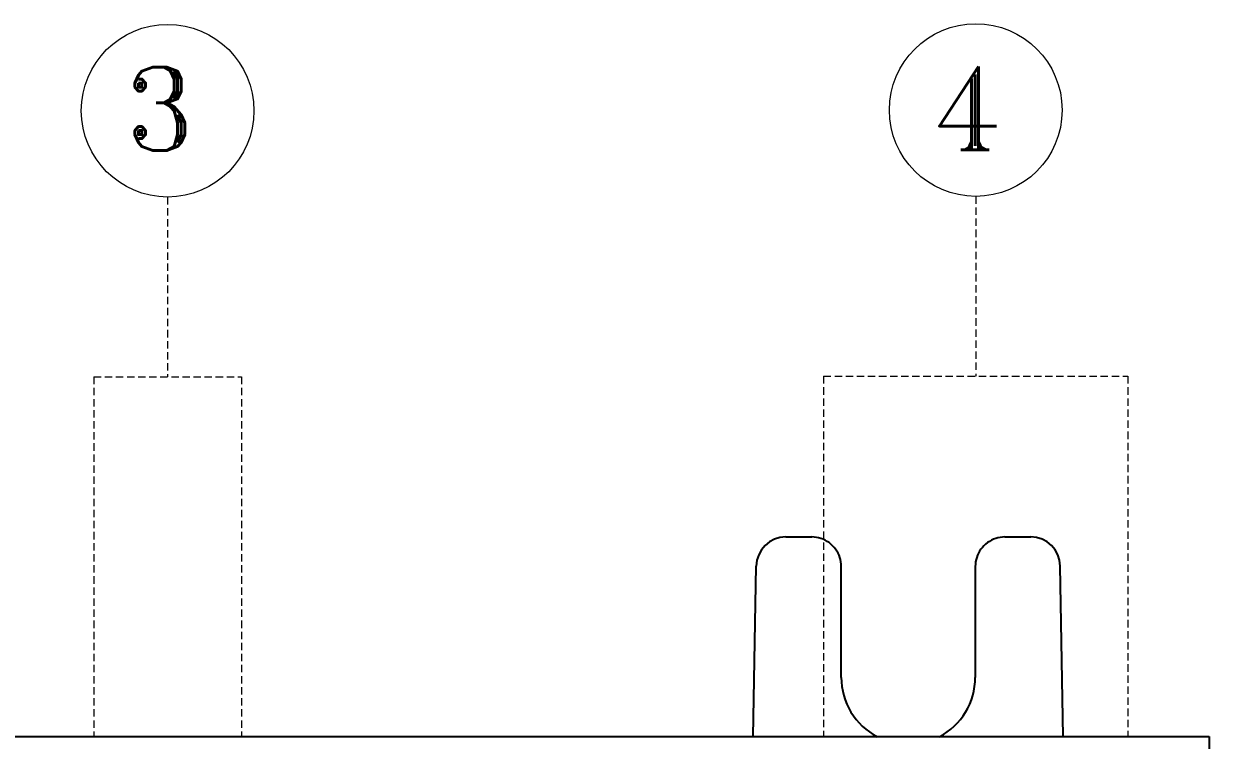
# Model space of a CAD drawing. Header units: millimetres. Extents: x 87 to 927, y 85 to 1088.
# Drawn here: x 135.28 to 175.4, y 657.48 to 681.74 of the extents above; entities that cross this region are included whole.
import ezdxf

# ---------------------------------------------------------------- set-up
doc = ezdxf.new("R2010")
doc.units = ezdxf.units.MM
doc.linetypes.add('DASHED2', pattern=[0.375, 0.25, -0.125])
doc.styles.add('STYLE2', font='romant.shx')

msp = doc.modelspace()

# ---------------------------------------------------------------- linework, layer by layer
at = {"color": 1, "linetype": 'DASHED2', "lineweight": 18}
for p, q in [((140.148, 675.871), (140.148, 669.785)), ((167.498, 675.892), (167.498, 669.806)), ((137.648, 669.785), (137.648, 657.615)), ((142.648, 669.785), (142.648, 657.615)), ((162.348, 669.806), (162.348, 657.615)), ((172.648, 669.806), (172.648, 657.615))]:
    msp.add_line(p, q, dxfattribs=at)
at = {"color": 1, "linetype": 'DASHED2', "lineweight": 5}
for p, q in [((137.648, 669.785), (142.648, 669.785)), ((162.348, 669.806), (172.648, 669.806))]:
    msp.add_line(p, q, dxfattribs=at)
at = {"color": 7, "linetype": 'Continuous'}
for p, q in [((161.069, 664.365), (161.946, 664.365)), ((168.482, 664.365), (169.359, 664.365)), ((159.968, 657.615), (160.069, 663.382)), ((162.947, 659.615), (162.947, 663.365)), ((167.481, 663.365), (167.481, 659.615)), ((170.46, 657.615), (170.359, 663.382)), ((125.152, 657.615), (175.402, 657.615)), ((175.402, 657.615), (175.402, 657.026))]:
    msp.add_line(p, q, dxfattribs=at)
at = {"color": 0, "linetype": 'ByBlock', "lineweight": 18}
for centre in [(167.498, 678.814), (140.148, 678.793)]:
    msp.add_circle(centre, 2.922, dxfattribs=at)
at = {"color": 7, "linetype": 'Continuous'}
for centre, radius, start, end in [((161.069, 663.365), 1, 90, 179), ((169.359, 663.365), 1, 1, 90), ((165.214, 659.615), 2.267, 180, 242.3898), ((165.214, 659.615), 2.267, 297.6102, 0)]:
    msp.add_arc(centre, radius, start, end, dxfattribs=at)
for points, knots in [([(162.947, 663.365), (162.947, 663.469), (162.913, 663.679), (162.769, 663.962), (162.544, 664.187), (162.261, 664.331), (162.051, 664.365), (161.946, 664.365)], [0, 0, 0, 0, 0.312844, 0.625707, 0.9386, 1.251523, 1.564464, 1.564464, 1.564464, 1.564464]), ([(168.482, 664.365), (168.377, 664.365), (168.167, 664.331), (167.884, 664.187), (167.659, 663.962), (167.515, 663.679), (167.481, 663.469), (167.481, 663.365)], [0, 0, 0, 0, 0.312941, 0.625864, 0.938757, 1.25162, 1.564464, 1.564464, 1.564464, 1.564464])]:
    msp.add_open_spline(points, degree=3, knots=knots, dxfattribs=at)

# ---------------------------------------------------------------- texts
at = {"color": 0, "style": 'STYLE2'}
for s, p in [('3', (138.676, 677.448)), ('4', (166.026, 677.469))]:
    msp.add_text(s, height=2.815, dxfattribs=at).set_placement(p)

doc.saveas('drawing.dxf')
